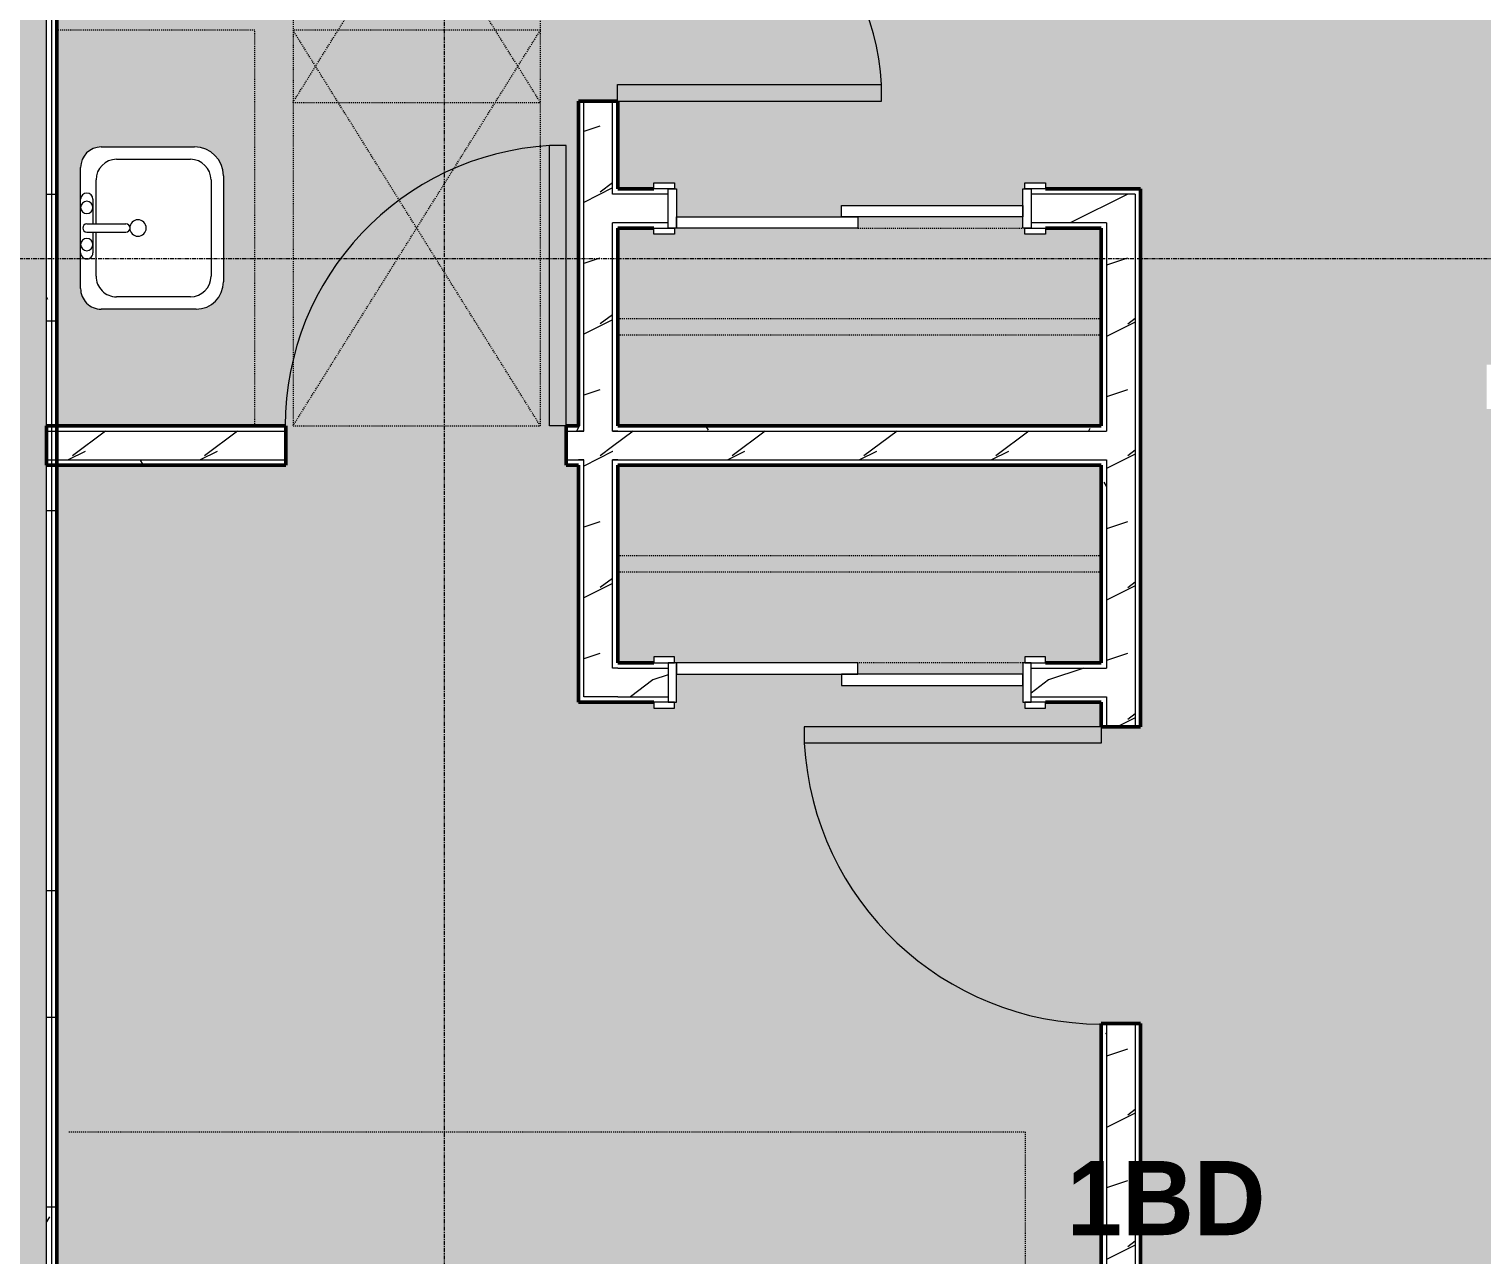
# Model space of a CAD drawing. Header units: inches. Extents: x -4218 to -1814, y 9706 to 12426.
# Drawn here: x -3204.7 to -3028.5, y 11414.4 to 11563.1 of the extents above; entities that cross this region are included whole.
import ezdxf

# ---------------------------------------------------------------- set-up
doc = ezdxf.new("R2010")
doc.units = ezdxf.units.IN
doc.header["$MEASUREMENT"] = 0
doc.linetypes.add('Dash', pattern=[0.25, 0.125, -0.125])
doc.linetypes.add('Grid Line 1_2_', pattern=[0.875, 0.5, -0.125, 0.125, -0.125])
for name, color, linetype, lineweight in [('0-1', 7, 'Continuous', 5), ('0-2', 10, 'Continuous', 13), ('A-AREA-IDEN', 2, 'Continuous', 9), ('A-AREA-PATT-4', 41, 'Continuous', 9), ('A-DOOR-1', 7, 'Continuous', 9), ('A-DOOR-2', 50, 'Continuous', 20), ('A-DOOR-FRAM-1', 50, 'Continuous', 20), ('A-GENM-HDLN-1', 7, 'Dash', 9), ('A-WALL', 113, 'Continuous', 13), ('A-WALL-2', 250, 'Continuous', 50), ('A-WALL-3', 10, 'Continuous', 13), ('A-WALL-PATT-1', 7, 'Continuous', 9), ('A-WALL-PATT-2', 55, 'Continuous', 9), ('A-WALL-PATT-6', 111, 'Continuous', 9), ('I-FURN-1', 7, 'Continuous', 9), ('I-FURN-HDLN-1', 7, 'Dash', 9), ('I-WALL-3', 2, 'Continuous', 50), ('P-SANR-FIXT-2', 7, 'Continuous', 9), ('Q-CASE-HDLN-1', 7, 'Dash', 9), ('S-GRID-1', 1, 'Grid Line 1_2_', 9)]:
    doc.layers.add(name, color=color, linetype=linetype, lineweight=lineweight)
doc.styles.add('Century Gothic_B', font='GOTHICB.TTF', dxfattribs={"height": 9})
pattern_1 = [(0, (0, 0), (30.72, 7.68), [1.267, -21.773, 1.267, -21.773, -122.88]), (0, (0, 0), (30.72, 7.68), [-46.08, 1.267, -44.813, 1.267, -21.773, -53.76]), (0, (0, 0), (30.72, 7.68), [-115.2, 1.267, -14.093, 1.267, -37.133]), (120, (11.52, 3.84), (-22.011075, 22.7643004), [1.267, -21.773, 1.267, -21.773, -122.88]), (120, (11.52, 3.84), (-22.011075, 22.7643004), [-46.08, 1.267, -44.813, 1.267, -21.773, -53.76]), (120, (11.52, 3.84), (-22.011075, 22.7643004), [-115.2, 1.267, -14.093, 1.267, -37.133]), (240, (15.36, 19.2), (-8.708925, -30.4443004), [1.267, -21.773, 1.267, -21.773, -122.88]), (240, (15.36, 19.2), (-8.708925, -30.4443004), [-46.08, 1.267, -44.813, 1.267, -21.773, -53.76]), (240, (15.36, 19.2), (-8.708925, -30.4443004), [-115.2, 1.267, -14.093, 1.267, -37.133])]
pattern_2 = [(216.87, (6.397, 15.994), (47.9809429, 31.9870857), [7.997, -71.971]), (206.565, (15.994, 11.196), (-15.993714, -15.9941327), [17.881, -17.881]), (198.435, (15.994, 3.199), (-31.9867405, -15.9938803), [10.115, -40.461])]

# ---------------------------------------------------------------- blocks, each defined once
blk = doc.blocks.new('Single-Flush - 32_ x 84_-1372862-FLOOR PLAN - 2ND FLOOR')
at = {"layer": 'A-DOOR-1'}
blk.add_arc((16, 2.37), 32.07, 93.5759, 180, dxfattribs=at)
at = {"layer": 'A-DOOR-2'}
for p, q in [((14, 2.37), (14, 34.38)), ((16, 34.38), (14, 34.38)), ((16, 2.37), (16, 34.38)), ((16, 2.37), (14, 2.37))]:
    blk.add_line(p, q, dxfattribs=at)
blk = doc.blocks.new('Single-Flush - 36_ x 84_-1372839-FLOOR PLAN - 2ND FLOOR')
at = {"layer": 'A-DOOR-1'}
blk.add_arc((18, 2.37), 36.07, 93.1789, 180, dxfattribs=at)
at = {"layer": 'A-DOOR-2'}
for p, q in [((16, 2.37), (16, 38.39)), ((18, 38.39), (16, 38.39)), ((18, 2.37), (18, 38.39)), ((18, 2.37), (16, 2.37))]:
    blk.add_line(p, q, dxfattribs=at)
blk = doc.blocks.new('FOLDING_SLIDING CLOSET - 42_ x 80_-1372832-FLOOR PLAN - 2ND FLOOR')
at = {"layer": 'A-DOOR-1'}
for p, q in [((-21.25, 3), (-23.75, 3)), ((-23.75, 3), (-23.75, 2.25)), ((-23.75, 2.25), (-21.25, 2.25)), ((-21.25, 2.25), (-21.25, 3)), ((23.75, 3), (21.25, 3)), ((21.25, 3), (21.25, 2.25)), ((21.25, 2.25), (23.75, 2.25)), ((23.75, 2.25), (23.75, 3)), ((-21.25, -2.5), (-23.75, -2.5)), ((-23.75, -2.5), (-23.75, -3.25)), ((-23.75, -3.25), (-21.25, -3.25)), ((-21.25, -3.25), (-21.25, -2.5)), ((23.75, -2.5), (21.25, -2.5)), ((21.25, -2.5), (21.25, -3.25)), ((21.25, -3.25), (23.75, -3.25)), ((23.75, -3.25), (23.75, -2.5))]:
    blk.add_line(p, q, dxfattribs=at)
at = {"layer": 'A-DOOR-2'}
for p, q in [((1, 2.25), (-21, 2.25)), ((-21, 2.25), (-21, 0.88)), ((1, 0.88), (1, 2.25)), ((-21, 0.88), (1, 0.88)), ((21, 0.88), (-1, 0.88)), ((-1, 0.88), (-1, -0.5)), ((21, -0.5), (21, 0.88)), ((-1, -0.5), (21, -0.5))]:
    blk.add_line(p, q, dxfattribs=at)
at = {"layer": 'A-DOOR-FRAM-1'}
for p, q in [((-21, 2.25), (-22, 2.25)), ((-22, 2.25), (-22, -2.5)), ((-21, -2.5), (-21, 2.25)), ((21, 2.25), (21, -2.5)), ((22, 2.25), (21, 2.25)), ((22, -2.5), (22, 2.25)), ((-22, -2.5), (-21, -2.5)), ((21, -2.5), (22, -2.5))]:
    blk.add_line(p, q, dxfattribs=at)
blk = doc.blocks.new('OD_CW_Closet - OD_CW_Closet-V8-FLOOR PLAN - 2ND FLOOR')
at = {"layer": 'Q-CASE-HDLN-1'}
for p, q in [((0.74, -24), (0.74, 0)), ((0.74, 0), (59.38, 0)), ((59.38, 0), (59.38, -24)), ((0.74, -11), (59.38, -11)), ((0.74, -13), (59.38, -13)), ((7.5, -24), (0.74, -24)), ((30.25, -24), (10.25, -24)), ((59.38, -24), (55, -24))]:
    blk.add_line(p, q, dxfattribs=at)
blk = doc.blocks.new('OD_CW_Closet - OD_CW_Closet-V9-FLOOR PLAN - 2ND FLOOR')
at = {"layer": 'Q-CASE-HDLN-1'}
for p, q in [((0.74, -24), (0.74, 0)), ((0.74, 0), (7.5, 0)), ((10.25, 0), (30.25, 0)), ((55, 0), (59.38, 0)), ((59.38, 0), (59.38, -24)), ((0.74, -11), (59.38, -11)), ((0.74, -13), (59.38, -13)), ((59.38, -24), (0.74, -24))]:
    blk.add_line(p, q, dxfattribs=at)
blk = doc.blocks.new('FOLDING_SLIDING CLOSET - 42_ x 80_-1372841-FLOOR PLAN - 2ND FLOOR')
at = {"layer": 'A-DOOR-1'}
for p, q in [((-23.75, 3.25), (-21.25, 3.25)), ((-23.75, 2.5), (-23.75, 3.25)), ((-21.25, 2.5), (-23.75, 2.5)), ((-21.25, 3.25), (-21.25, 2.5)), ((21.25, 3.25), (23.75, 3.25)), ((21.25, 2.5), (21.25, 3.25)), ((23.75, 2.5), (21.25, 2.5)), ((23.75, 3.25), (23.75, 2.5)), ((-23.75, -2.25), (-21.25, -2.25)), ((-23.75, -3), (-23.75, -2.25)), ((-21.25, -3), (-23.75, -3)), ((-21.25, -2.25), (-21.25, -3)), ((21.25, -2.25), (23.75, -2.25)), ((21.25, -3), (21.25, -2.25)), ((23.75, -3), (21.25, -3)), ((23.75, -2.25), (23.75, -3))]:
    blk.add_line(p, q, dxfattribs=at)
at = {"layer": 'A-DOOR-2'}
for p, q in [((-1, 0.5), (21, 0.5)), ((-1, -0.88), (-1, 0.5)), ((21, 0.5), (21, -0.88)), ((-21, -0.88), (1, -0.88)), ((-21, -2.25), (-21, -0.88)), ((21, -0.88), (-1, -0.88)), ((1, -0.88), (1, -2.25)), ((1, -2.25), (-21, -2.25))]:
    blk.add_line(p, q, dxfattribs=at)
at = {"layer": 'A-DOOR-FRAM-1'}
for p, q in [((-22, 2.5), (-21, 2.5)), ((-22, -2.25), (-22, 2.5)), ((-21, 2.5), (-21, -2.25)), ((21, 2.5), (22, 2.5)), ((21, -2.25), (21, 2.5)), ((22, 2.5), (22, -2.25)), ((-21, -2.25), (-22, -2.25)), ((22, -2.25), (21, -2.25))]:
    blk.add_line(p, q, dxfattribs=at)
blk = doc.blocks.new('Bed-Standard - King 78_ x 80_-V4-FLOOR PLAN - 2ND FLOOR')
at = {"layer": 'I-FURN-1'}
for p, q in [((-28.31, 41.8), (49.69, 41.8)), ((-28.31, -38.2), (-28.31, 41.8)), ((49.69, 41.8), (49.69, -38.2)), ((49.69, -24.2), (-28.31, -17.63)), ((-25.31, -24.2), (46.69, -24.2)), ((-25.31, -36.2), (-25.31, -24.2)), ((46.69, -36.2), (46.69, -24.2)), ((-25.31, -36.2), (46.69, -36.2)), ((49.69, -38.2), (-28.31, -38.2))]:
    blk.add_line(p, q, dxfattribs=at)
at = {"layer": 'I-FURN-HDLN-1'}
for p, q in [((-64.31, 77.8), (73.69, 77.8)), ((-64.31, -38.2), (-64.31, 77.8)), ((73.69, 77.8), (73.69, -38.2))]:
    blk.add_line(p, q, dxfattribs=at)
blk = doc.blocks.new('M_Sink Vanity-Square - 500 x 440mm-1372835-FLOOR PLAN - 2ND FLOOR')
at = {"layer": 'P-SANR-FIXT-2'}
for p, q in [((-5.72, 10.23), (7.14, 10.23)), ((-5.72, 10.23), (7.14, 10.23)), ((-5.22, 8.73), (6.46, 8.73)), ((-9.22, -4.59), (-9.22, 6.73)), ((-9.22, -4.59), (-9.22, 6.73)), ((-7.72, -2.72), (-7.72, 6.23)), ((8.96, 6.23), (8.96, -2.72)), ((10.46, 6.91), (10.46, -4.59)), ((10.46, 6.91), (10.46, -4.59)), ((0.12, -6.33), (0.12, -1.59)), ((1.12, -6.33), (1.12, -1.59)), ((0.12, -5.22), (-5.22, -5.22)), ((6.46, -5.22), (1.12, -5.22)), ((-2.88, -5.59), (0.12, -5.59)), ((1.12, -5.59), (3.62, -5.59)), ((7.96, -7.09), (-6.72, -7.09)), ((7.96, -7.09), (-6.72, -7.09)), ((3.62, -7.09), (-2.88, -7.09))]:
    blk.add_line(p, q, dxfattribs=at)
for centre, radius, start, end in [((-5.72, 6.73), 3.5, 90, 180), ((-5.72, 6.73), 3.5, 90, 180), ((7.14, 6.91), 3.32, 0, 90), ((7.14, 6.91), 3.32, 360, 90), ((-5.22, 6.23), 2.5, 90, 180), ((6.46, 6.23), 2.5, 360, 90), ((0.62, -0.13), 1, 360, 180), ((0.62, -0.13), 1, 180, 0), ((0.62, -1.59), 0.5, 360, 180), ((-5.22, -2.72), 2.5, 180, 270), ((6.46, -2.72), 2.5, 270, 360), ((-6.72, -4.59), 2.5, 180, 270), ((-6.72, -4.59), 2.5, 180, 270), ((7.96, -4.59), 2.5, 270, 0), ((7.96, -4.59), 2.5, 270, 0), ((-2.88, -6.34), 0.75, 90, 270), ((-1.88, -6.34), 0.75, 360, 180), ((-1.88, -6.34), 0.75, 180, 0), ((0.62, -6.33), 0.5, 180, 0), ((2.62, -6.34), 0.75, 0, 180), ((2.62, -6.34), 0.75, 180, 0), ((3.62, -6.34), 0.75, 270, 90)]:
    blk.add_arc(centre, radius, start, end, dxfattribs=at)
blk = doc.blocks.new('OD_CW_Countertop - OD_CW_Countertop-2471874-FLOOR PLAN - 2ND FLOOR')
at = {"layer": 'Q-CASE-HDLN-1'}
for p, q in [((48.74, 0), (48.74, 24)), ((0.74, 0), (48.74, 0))]:
    blk.add_line(p, q, dxfattribs=at)
blk = doc.blocks.new('ADA Clearances - 30_x48_-V13-FLOOR PLAN - 2ND FLOOR')
at = {"layer": 'A-GENM-HDLN-1'}
for p, q in [((-15, -24), (15, 24)), ((15, 24), (-0.12, 24)), ((15, -24), (15, 24)), ((-15, 22.35), (-15, 8.65)), ((15, -24), (-13.97, 22.35)), ((-15, 0.01), (-15, -24)), ((-15, -24), (15, -24))]:
    blk.add_line(p, q, dxfattribs=at)
blk = doc.blocks.new('ADA Clearances - 30_x48_-2253128-FLOOR PLAN - 2ND FLOOR')
at = {"layer": 'A-GENM-HDLN-1'}
for p, q in [((15, -24), (-15, 24)), ((-15, -24), (15, 24)), ((15, 24), (-15, 24)), ((-15, 24), (-15, -24)), ((15, -24), (15, 24)), ((-15, -24), (15, -24))]:
    blk.add_line(p, q, dxfattribs=at)
blk = doc.blocks.new('Single-Flush - 34_ x 84_-1372840-FLOOR PLAN - 2ND FLOOR')
at = {"layer": 'A-DOOR-1'}
blk.add_arc((17, 2.37), 34.07, 93.3657, 180, dxfattribs=at)
at = {"layer": 'A-DOOR-2'}
for p, q in [((15, 2.37), (15, 36.38)), ((17, 36.38), (15, 36.38)), ((17, 2.37), (17, 36.38)), ((17, 2.37), (15, 2.37))]:
    blk.add_line(p, q, dxfattribs=at)
blk = doc.blocks.new('CTR - 1st Phase - Unit Layouts_rvt-1-FLOOR PLAN - 2ND FLOOR')
at = {"layer": 'A-WALL-PATT-1'}
h = blk.add_hatch(dxfattribs=at)
h.set_pattern_fill('FP_1', color=256, style=0, pattern_type=2)
h.set_pattern_definition(pattern_1)
h.paths.add_polyline_path([(-3138.06, 11481.44), (-3137.44, 11481.44), (-3137.44, 11510.81), (-3138.06, 11510.81), (-3138.06, 11482.06)], flags=0)
h.paths.add_polyline_path([(-3137.44, 11514.31), (-3137.44, 11554.34), (-3138.06, 11554.34), (-3138.06, 11514.31)], flags=0)
h.paths.add_polyline_path([(-3137.44, 11586.34), (-3137.45, 11639.99), (-3138.06, 11639.99), (-3138.06, 11586.34)], flags=0)
h = blk.add_hatch(dxfattribs=at)
h.set_pattern_fill('FP_1', color=256, style=0, pattern_type=2)
h.set_pattern_definition(pattern_1)
h.paths.add_polyline_path([(-3133.94, 11485.56), (-3133.31, 11485.56), (-3133.31, 11510.81), (-3133.94, 11510.81), (-3133.94, 11495.83)], flags=0)
h.paths.add_polyline_path([(-3133.94, 11514.31), (-3133.31, 11514.31), (-3133.31, 11539.56), (-3133.94, 11539.56), (-3133.94, 11514.94)], flags=0)
h.paths.add_polyline_path([(-3133.31, 11543.06), (-3133.31, 11554.34), (-3133.94, 11554.34), (-3133.94, 11543.06)], flags=0)
h.paths.add_polyline_path([(-3133.94, 11586.34), (-3133.31, 11586.34), (-3133.31, 11599.86), (-3133.94, 11599.86), (-3133.94, 11596.37)], flags=0)
h.paths.add_polyline_path([(-3133.94, 11603.36), (-3133.31, 11603.36), (-3133.31, 11639.99), (-3133.94, 11639.99), (-3133.94, 11616.48)], flags=0)
h = blk.add_hatch(dxfattribs=at)
h.set_pattern_fill('FP_1', color=256, style=0, pattern_type=2)
h.set_pattern_definition(pattern_1)
h.paths.add_polyline_path([(-3070.55, 11255.64), (-3069.92, 11255.64), (-3069.92, 11442.44), (-3070.55, 11442.44), (-3070.55, 11274.64)], flags=0)
h.paths.add_polyline_path([(-3070.55, 11478.44), (-3069.92, 11478.44), (-3069.92, 11543.06), (-3070.55, 11543.06), (-3070.55, 11510.81)], flags=0)
h = blk.add_hatch(dxfattribs=at)
h.set_pattern_fill('FP_1', color=256, style=0, pattern_type=2)
h.set_pattern_definition(pattern_1)
h.paths.add_polyline_path([(-3074.05, 11255.64), (-3074.05, 11442.44), (-3074.67, 11442.44), (-3074.67, 11255.64)], flags=0)
h.paths.add_polyline_path([(-3074.05, 11478.44), (-3074.05, 11482.06), (-3074.67, 11482.06), (-3074.67, 11478.44)], flags=0)
h.paths.add_polyline_path([(-3074.05, 11485.56), (-3074.05, 11510.81), (-3074.67, 11510.81), (-3074.67, 11485.56)], flags=0)
h.paths.add_polyline_path([(-3074.05, 11514.31), (-3074.05, 11538.94), (-3074.67, 11538.94), (-3074.67, 11514.31)], flags=0)
h = blk.add_hatch(dxfattribs=at)
h.set_pattern_fill('FP_1', color=256, style=0, pattern_type=2)
h.set_pattern_definition(pattern_1)
h.paths.add_polyline_path([(-3139.57, 11514.31), (-3138.06, 11514.31), (-3138.06, 11514.94), (-3139.57, 11514.94)], flags=0)
h.paths.add_polyline_path([(-3074.67, 11514.31), (-3074.67, 11514.94), (-3133.31, 11514.94), (-3133.31, 11514.31), (-3092.72, 11514.31)], flags=0)
h.paths.add_polyline_path([(-3201.32, 11514.31), (-3173.57, 11514.31), (-3173.57, 11514.94), (-3201.32, 11514.94), (-3201.32, 11514.34)], flags=0)
h = blk.add_hatch(dxfattribs=at)
h.set_pattern_fill('FP_1', color=256, style=0, pattern_type=2)
h.set_pattern_definition(pattern_1)
h.paths.add_polyline_path([(-3074.67, 11510.19), (-3074.67, 11510.81), (-3133.31, 11510.81), (-3133.31, 11510.19), (-3092.72, 11510.19)], flags=0)
h.paths.add_polyline_path([(-3138.17, 11510.19), (-3138.06, 11510.19), (-3138.06, 11510.81), (-3139.57, 11510.81), (-3139.57, 11510.19)], flags=0)
h.paths.add_polyline_path([(-3194.02, 11510.19), (-3173.57, 11510.19), (-3173.57, 11510.81), (-3201.32, 11510.79), (-3201.32, 11510.19)], flags=0)
h = blk.add_hatch(dxfattribs=at)
h.set_pattern_fill('FP_1', color=256, style=0, pattern_type=2)
h.set_pattern_definition(pattern_1)
h.paths.add_polyline_path([(-3074.67, 11485.56), (-3074.67, 11486.19), (-3083.19, 11486.19), (-3083.19, 11485.56), (-3074.69, 11485.56)], flags=0)
h.paths.add_polyline_path([(-3127.19, 11485.56), (-3127.19, 11486.19), (-3133.31, 11486.19), (-3133.31, 11485.56), (-3128.94, 11485.56)], flags=0)
at = {"layer": 'A-WALL-PATT-2'}
h = blk.add_hatch(dxfattribs=at)
h.set_pattern_fill('FP_2', color=256, style=0, pattern_type=2)
h.set_pattern_definition(pattern_2)
h.paths.add_polyline_path([(-3137.44, 11482.06), (-3133.94, 11482.06), (-3133.94, 11554.34), (-3137.44, 11554.34), (-3137.44, 11495.83)], flags=0)
h.paths.add_polyline_path([(-3137.44, 11586.34), (-3133.94, 11586.34), (-3133.94, 11641.24), (-3137.44, 11641.24), (-3137.44, 11596.37)], flags=0)
h = blk.add_hatch(dxfattribs=at)
h.set_pattern_fill('FP_2', color=256, style=0, pattern_type=2)
h.set_pattern_definition(pattern_2)
h.paths.add_polyline_path([(-3070.55, 11539.56), (-3070.55, 11543.06), (-3083.19, 11543.06), (-3083.19, 11539.56), (-3074.05, 11539.56)], flags=0)
h.paths.add_polyline_path([(-3133.94, 11539.56), (-3127.19, 11539.56), (-3127.19, 11543.06), (-3133.94, 11543.06), (-3133.94, 11543)], flags=0)
h = blk.add_hatch(dxfattribs=at)
h.set_pattern_fill('FP_2', color=256, style=0, pattern_type=2)
h.set_pattern_definition(pattern_2)
h.paths.add_polyline_path([(-3074.05, 11255.64), (-3070.55, 11255.64), (-3070.55, 11442.44), (-3074.05, 11442.44), (-3074.05, 11274.64)], flags=0)
h.paths.add_polyline_path([(-3074.05, 11478.44), (-3070.55, 11478.44), (-3070.55, 11539.56), (-3074.05, 11539.56), (-3074.05, 11482.06)], flags=0)
h = blk.add_hatch(dxfattribs=at)
h.set_pattern_fill('FP_2', color=256, style=0, pattern_type=2)
h.set_pattern_definition(pattern_2)
h.paths.add_polyline_path([(-3138.08, 11510.81), (-3137.44, 11510.81), (-3137.44, 11514.31), (-3139.57, 11514.31), (-3139.57, 11510.81)], flags=0)
h.paths.add_polyline_path([(-3133.31, 11510.81), (-3074.05, 11510.81), (-3074.05, 11514.31), (-3133.94, 11514.31), (-3133.94, 11510.81)], flags=0)
h.paths.add_polyline_path([(-3194.02, 11510.81), (-3173.57, 11510.81), (-3173.57, 11514.31), (-3201.32, 11514.31), (-3201.32, 11510.81)], flags=0)
h = blk.add_hatch(dxfattribs=at)
h.set_pattern_fill('FP_2', color=256, style=0, pattern_type=2)
h.set_pattern_definition(pattern_2)
h.paths.add_polyline_path([(-3074.67, 11482.06), (-3074.05, 11482.06), (-3074.05, 11485.56), (-3083.19, 11485.56), (-3083.19, 11482.06)], flags=0)
h.paths.add_polyline_path([(-3133.94, 11482.06), (-3127.19, 11482.06), (-3127.19, 11485.56), (-3133.94, 11485.56), (-3133.94, 11485.5)], flags=0)
at = {"layer": 'A-WALL-2'}
for p, q in [((-3138.06, 11554.34), (-3138.06, 11514.94)), ((-3133.31, 11554.34), (-3138.06, 11554.34)), ((-3133.31, 11543.69), (-3133.31, 11554.34)), ((-3128.94, 11543.69), (-3133.31, 11543.69)), ((-3069.92, 11543.69), (-3081.44, 11543.69)), ((-3069.92, 11543.06), (-3069.92, 11543.69)), ((-3069.92, 11538.94), (-3069.92, 11543.06)), ((-3133.31, 11538.94), (-3128.94, 11538.94)), ((-3133.31, 11514.94), (-3133.31, 11538.94)), ((-3081.44, 11538.94), (-3074.67, 11538.94)), ((-3074.67, 11538.94), (-3074.67, 11514.94)), ((-3069.92, 11478.44), (-3069.92, 11538.94)), ((-3173.57, 11514.94), (-3202.57, 11514.94)), ((-3202.57, 11514.94), (-3202.57, 11510.19)), ((-3173.57, 11510.19), (-3173.57, 11514.94)), ((-3138.06, 11514.94), (-3139.57, 11514.94)), ((-3139.57, 11514.94), (-3139.57, 11510.19)), ((-3074.67, 11514.94), (-3133.31, 11514.94)), ((-3202.57, 11510.19), (-3173.57, 11510.19)), ((-3139.57, 11510.19), (-3138.06, 11510.19)), ((-3138.06, 11510.19), (-3138.06, 11481.44)), ((-3133.31, 11486.19), (-3133.31, 11510.19)), ((-3133.31, 11510.19), (-3074.67, 11510.19)), ((-3074.67, 11510.19), (-3074.67, 11486.19)), ((-3128.94, 11486.19), (-3133.31, 11486.19)), ((-3074.67, 11486.19), (-3081.44, 11486.19)), ((-3138.06, 11481.44), (-3137.44, 11481.44)), ((-3137.44, 11481.44), (-3133.31, 11481.44)), ((-3133.31, 11481.44), (-3128.94, 11481.44)), ((-3081.44, 11481.44), (-3074.67, 11481.44)), ((-3074.67, 11481.44), (-3074.67, 11478.44)), ((-3074.67, 11478.44), (-3069.92, 11478.44)), ((-3069.92, 11442.44), (-3074.67, 11442.44)), ((-3074.67, 11442.44), (-3074.67, 11255.64)), ((-3069.92, 11255.64), (-3069.92, 11442.44))]:
    blk.add_line(p, q, dxfattribs=at)
at = {"layer": 'A-WALL-3'}
for p, q in [((-3137.44, 11514.31), (-3137.44, 11554.34)), ((-3133.94, 11543.06), (-3133.94, 11554.34)), ((-3133.31, 11543.06), (-3133.94, 11543.06)), ((-3127.19, 11543.06), (-3133.31, 11543.06)), ((-3070.55, 11543.06), (-3083.19, 11543.06)), ((-3070.55, 11543.06), (-3070.55, 11539.56)), ((-3133.31, 11539.56), (-3133.94, 11539.56)), ((-3133.94, 11514.31), (-3133.94, 11539.56)), ((-3127.19, 11539.56), (-3133.31, 11539.56)), ((-3074.05, 11539.56), (-3083.19, 11539.56)), ((-3074.05, 11539.56), (-3074.05, 11538.94)), ((-3074.05, 11538.94), (-3074.05, 11514.31)), ((-3070.55, 11539.56), (-3070.55, 11538.94)), ((-3070.55, 11538.94), (-3070.55, 11478.44)), ((-3202.57, 11514.31), (-3173.57, 11514.31)), ((-3139.57, 11514.31), (-3138.06, 11514.31)), ((-3138.06, 11514.31), (-3137.44, 11514.31)), ((-3137.44, 11514.31), (-3138.06, 11514.31)), ((-3133.94, 11514.31), (-3133.31, 11514.31)), ((-3133.31, 11514.31), (-3133.94, 11514.31)), ((-3133.31, 11514.31), (-3074.67, 11514.31)), ((-3074.67, 11514.31), (-3074.05, 11514.31)), ((-3202.57, 11510.81), (-3173.57, 11510.81)), ((-3139.57, 11510.81), (-3138.06, 11510.81)), ((-3137.44, 11510.81), (-3138.06, 11510.81)), ((-3138.06, 11510.81), (-3137.44, 11510.81)), ((-3137.44, 11482.06), (-3137.44, 11510.81)), ((-3133.31, 11510.81), (-3133.94, 11510.81)), ((-3133.94, 11485.56), (-3133.94, 11510.81)), ((-3133.94, 11510.81), (-3133.31, 11510.81)), ((-3133.31, 11510.81), (-3074.67, 11510.81)), ((-3074.67, 11510.81), (-3074.05, 11510.81)), ((-3074.05, 11510.81), (-3074.05, 11485.56)), ((-3133.31, 11485.56), (-3133.94, 11485.56)), ((-3133.31, 11485.56), (-3127.19, 11485.56)), ((-3083.19, 11485.56), (-3074.67, 11485.56)), ((-3074.67, 11485.56), (-3074.05, 11485.56)), ((-3133.94, 11482.06), (-3137.44, 11482.06)), ((-3133.31, 11482.06), (-3133.94, 11482.06)), ((-3133.31, 11482.06), (-3127.19, 11482.06)), ((-3083.19, 11482.06), (-3074.67, 11482.06)), ((-3074.67, 11482.06), (-3074.05, 11482.06)), ((-3074.05, 11482.06), (-3074.05, 11478.44)), ((-3074.05, 11442.44), (-3074.05, 11255.64)), ((-3070.55, 11442.44), (-3070.55, 11255.64))]:
    blk.add_line(p, q, dxfattribs=at)
at = {"layer": '0-2'}
for name, p in [('ADA Clearances - 30_x48_-V13-FLOOR PLAN - 2ND FLOOR', (-3157.69, 11578.19)), ('ADA Clearances - 30_x48_-2253128-FLOOR PLAN - 2ND FLOOR', (-3157.69, 11538.94)), ('Single-Flush - 34_ x 84_-1372840-FLOOR PLAN - 2ND FLOOR', (-3156.57, 11512.56)), ('FOLDING_SLIDING CLOSET - 42_ x 80_-1372841-FLOOR PLAN - 2ND FLOOR', (-3105.19, 11541.19)), ('FOLDING_SLIDING CLOSET - 42_ x 80_-1372832-FLOOR PLAN - 2ND FLOOR', (-3105.19, 11483.94))]:
    blk.add_blockref(name, p, dxfattribs=at)
for name, p, rotation in [('Single-Flush - 32_ x 84_-1372862-FLOOR PLAN - 2ND FLOOR', (-3135.69, 11570.34), 269.9999999999873), ('OD_CW_Countertop - OD_CW_Countertop-2471874-FLOOR PLAN - 2ND FLOOR', (-3177.32, 11514.2), 90.00000000003352), ('M_Sink Vanity-Square - 500 x 440mm-1372835-FLOOR PLAN - 2ND FLOOR', (-3191.36, 11539.56), 270.0000000000251), ('OD_CW_Closet - OD_CW_Closet-V8-FLOOR PLAN - 2ND FLOOR', (-3073.94, 11514.94), 180), ('OD_CW_Closet - OD_CW_Closet-V9-FLOOR PLAN - 2ND FLOOR', (-3073.94, 11486.19), 180), ('Single-Flush - 36_ x 84_-1372839-FLOOR PLAN - 2ND FLOOR', (-3072.3, 11460.44), 89.99999999998292), ('Bed-Standard - King 78_ x 80_-V4-FLOOR PLAN - 2ND FLOOR', (-3161.68, 11365), 270.0000000000267)]:
    blk.add_blockref(name, p, dxfattribs=dict(at, rotation=rotation))
blk = doc.blocks.new('CTR - 1st Phase - Shell_rvt-1-FLOOR PLAN - 2ND FLOOR')
at = {"layer": 'S-GRID-1'}
for p, q in [((-3154.32, 9836.18), (-3154.32, 12376.79)), ((-1814.21, 11535.19), (-4168.71, 11535.19))]:
    blk.add_line(p, q, dxfattribs=at)

msp = doc.modelspace()

# ---------------------------------------------------------------- hatches: boundary and pattern name
at = {"layer": 'A-AREA-PATT-4'}
h = msp.add_hatch(color=256, dxfattribs=at)
h.paths.add_polyline_path([(-3168.69934, 11256.2644), (-3137.12374, 11256.2644), (-3137.12374, 11288.5394), (-3130.36124, 11288.5394), (-3130.36124, 11283.7894), (-3132.37374, 11283.7894), (-3132.37374, 11256.2644), (-3131.86124, 11256.2644), (-3131.86124, 11278.5769), (-3103.98624, 11278.5769), (-3103.98624, 11256.2644), (-3098.97754, 11256.2644), (-3098.97754, 11283.7894), (-3100.36124, 11283.7894), (-3100.36124, 11288.5394), (-3092.92374, 11288.5394), (-3092.92374, 11283.7894), (-3094.22754, 11283.7894), (-3094.22754, 11256.2644), (-3074.67374, 11256.2644), (-3074.67374, 11442.4394), (-3069.92374, 11442.4394), (-3069.92374, 11256.2644), (-2919.32374, 11256.2644), (-2919.32374, 11328.2761), (-2935.44874, 11328.2761), (-2935.44874, 11346.2761), (-2931.44874, 11346.2761), (-2931.44874, 11382.2761), (-2935.44874, 11382.2761), (-2935.44874, 11400.2761), (-2919.32374, 11400.2761), (-2919.32374, 11512.7394), (-2931.57374, 11512.7394), (-2931.57374, 11516.9894), (-3027.92374, 11516.9894), (-3027.92374, 11522.3644), (-3015.69874, 11522.3644), (-3015.69874, 11549.04255), (-3015.50189, 11549.2394), (-3014.60579, 11549.2394), (-3014.60579, 11549.4894), (-3010.87469, 11549.4894), (-3010.84116, 11549.7394), (-3008.90619, 11549.7394), (-3008.90619, 11549.4894), (-2999.5487, 11549.4894), (-2999.5487, 11549.7394), (-2998.95815, 11549.7394), (-2998.95815, 11549.4894), (-2998.3676, 11549.4894), (-2998.3676, 11549.7394), (-2997.77705, 11549.7394), (-2997.77705, 11549.4894), (-2997.1865, 11549.4894), (-2997.1865, 11549.7394), (-2996.59595, 11549.7394), (-2996.59595, 11549.4894), (-2996.00539, 11549.4894), (-2996.00539, 11549.7394), (-2995.41484, 11549.7394), (-2995.41484, 11549.4894), (-2992.79167, 11549.4894), (-2992.77059, 11549.2394), (-2991.84234, 11549.21734), (-2991.75639, 11549.18174), (-2991.69874, 11549.04255), (-2991.69874, 11522.3644), (-2989.82374, 11522.3644), (-2989.82374, 11546.3644), (-2989.07374, 11546.3644), (-2989.07374, 11546.8644), (-2975.19874, 11546.8644), (-2975.19874, 11547.3644), (-2974.69874, 11547.3644), (-2974.69874, 11546.8644), (-2973.69874, 11546.8644), (-2973.69874, 11546.3644), (-2972.94874, 11546.3644), (-2972.94874, 11546.8644), (-2971.94874, 11546.8644), (-2971.94874, 11547.3644), (-2971.44874, 11547.3644), (-2971.44874, 11546.8644), (-2957.57374, 11546.8644), (-2957.57374, 11546.3644), (-2956.82374, 11546.3644), (-2956.82374, 11522.3644), (-2931.57374, 11522.3644), (-2931.57374, 11523.2394), (-2919.32374, 11523.2394), (-2919.32374, 11524.7394), (-2931.57374, 11524.7394), (-2931.57374, 11535.2394), (-2919.32374, 11535.2394), (-2919.32374, 11536.7394), (-2931.57374, 11536.7394), (-2931.57374, 11548.4894), (-2943.32374, 11548.4894), (-2943.34747, 11547.8644), (-2943.86681, 11547.8644), (-2943.91606, 11548.08078), (-2943.98911, 11548.24662), (-2944.02672, 11548.52891), (-2944.07374, 11548.6144), (-2944.07374, 11556.61866), (-2944.82374, 11556.65101), (-2944.82374, 11556.6769), (-2945.0889, 11556.72423), (-2945.16213, 11556.9894), (-2945.19874, 11556.9894), (-2945.16213, 11560.4894), (-2945.13624, 11560.4894), (-2945.07374, 11560.75727), (-2944.82374, 11560.82778), (-2944.82374, 11560.86014), (-2944.07374, 11560.86014), (-2944.07374, 11568.7394), (-2943.9999, 11568.91867), (-2943.96243, 11569.19443), (-2943.87928, 11569.37844), (-2943.86681, 11569.4894), (-2943.32374, 11569.4894), (-2943.32374, 11568.9894), (-2931.57374, 11568.9894), (-2931.57374, 11571.2394), (-2919.32374, 11571.2394), (-2919.32374, 11571.9894), (-2943.69874, 11571.9894), (-2943.69874, 11601.9894), (-2919.69874, 11601.9894), (-2919.69874, 11601.87129), (-2919.32374, 11601.87129), (-2919.32374, 11602.7394), (-2931.57374, 11602.7394), (-2931.57374, 11613.2394), (-2919.32374, 11613.2394), (-2919.32374, 11614.7394), (-2931.57374, 11614.7394), (-2931.57374, 11625.2394), (-2919.32374, 11625.2394), (-2919.32374, 11639.9894), (-2934.07374, 11639.9894), (-2934.07374, 11627.7394), (-2947.57374, 11627.7394), (-2947.57374, 11639.9894), (-2949.57374, 11639.9894), (-2949.57374, 11627.7394), (-2963.07374, 11627.7394), (-2963.07374, 11639.9894), (-3018.14874, 11639.9894), (-3018.14874, 11621.9894), (-3029.42374, 11621.9894), (-3029.42374, 11623.9269), (-3030.04874, 11623.9269), (-3030.04874, 11625.9894), (-3064.79874, 11625.9894), (-3064.79874, 11623.9269), (-3065.42374, 11623.9269), (-3065.42374, 11621.9894), (-3077.77374, 11621.9894), (-3077.77374, 11599.2394), (-3087.54329, 11599.2394), (-3087.54329, 11603.9894), (-3082.52374, 11603.9894), (-3082.52374, 11621.9894), (-3092.12374, 11621.9894), (-3092.12374, 11639.9894), (-3133.31285, 11639.9894), (-3133.31285, 11603.9894), (-3123.54329, 11603.9894), (-3123.54329, 11599.2394), (-3133.31285, 11599.2394), (-3133.31285, 11586.3394), (-3138.06285, 11586.3394), (-3138.06285, 11639.9894), (-3174.06285, 11639.9894), (-3174.06285, 11603.9894), (-3178.81285, 11603.9894), (-3178.81285, 11639.9894), (-3201.32374, 11639.9894), (-3201.32374, 11592.49453), (-3193.59752, 11592.49453), (-3192.6331, 11592.36756), (-3191.7344, 11591.99531), (-3190.96268, 11591.40314), (-3190.37051, 11590.63141), (-3189.99826, 11589.73272), (-3189.87129, 11588.692), (-3189.87129, 11587.37997), (-3186.84752, 11587.72768), (-3185.84752, 11588.91944), (-3184.84752, 11589.4862), (-3183.84752, 11589.75415), (-3182.84371, 11589.93115), (-3181.84752, 11590.0183), (-3179.85513, 11589.84399), (-3177.84752, 11589.30606), (-3175.84752, 11588.57811), (-3173.84752, 11587.6455), (-3171.84752, 11586.25807), (-3170.84752, 11585.25807), (-3170.34752, 11584.39204), (-3169.84752, 11583.0183), (-3169.84752, 11582.0183), (-3170.34752, 11580.64457), (-3170.84752, 11579.77854), (-3171.84752, 11578.77854), (-3174.02376, 11577.30892), (-3175.84752, 11576.45849), (-3177.84752, 11575.73055), (-3179.85513, 11575.19262), (-3181.84752, 11575.0183), (-3183.33799, 11575.19262), (-3183.84752, 11575.28246), (-3184.84752, 11575.55041), (-3185.84752, 11576.11717), (-3186.84752, 11577.30892), (-3189.87129, 11577.65664), (-3189.87129, 11576.2683), (-3189.99826, 11575.30389), (-3190.37051, 11574.40519), (-3190.96268, 11573.63347), (-3191.7344, 11573.0413), (-3192.6331, 11572.66905), (-3193.59752, 11572.54208), (-3201.32374, 11572.54208), (-3201.32374, 11514.9394), (-3173.57374, 11514.9394), (-3173.57374, 11510.1894), (-3201.32374, 11510.1894), (-3201.32374, 11256.2644), (-3172.92025, 11256.2644)], flags=0)
h.paths.add_polyline_path([(-2979.99974, 11280.78637), (-2980.39874, 11280.78637), (-2980.39874, 11315.78637), (-2974.39874, 11315.78637), (-2974.39874, 11316.78637), (-2938.39874, 11316.78637), (-2938.39874, 11315.78637), (-2932.39874, 11315.78637), (-2932.39874, 11280.78637)], flags=0)
h.paths.add_polyline_path([(-3194.02478, 11293.3144), (-3199.38624, 11293.3144), (-3199.38624, 11311.3144), (-3181.38624, 11311.3144), (-3181.38624, 11293.3144)], flags=0)
h.paths.add_polyline_path([(-3199.88624, 11315.3144), (-3199.88624, 11393.3144), (-3119.88624, 11393.3144), (-3119.88624, 11315.3144), (-3194.02478, 11315.3144)], flags=0)
h.paths.add_polyline_path([(-2984.72374, 11325.78637), (-3019.72374, 11325.78637), (-3019.72374, 11409.78637), (-2984.72374, 11409.78637), (-2984.72374, 11403.78637), (-2983.72374, 11403.78637), (-2983.72374, 11331.78637), (-2984.72374, 11331.78637)], flags=0)
h.paths.add_polyline_path([(-3199.38624, 11395.24623), (-3199.38624, 11413.24623), (-3181.38624, 11413.24623), (-3181.38624, 11395.24623), (-3194.02478, 11395.24623)], flags=0)
h.paths.add_polyline_path([(-2974.39874, 11418.78637), (-2974.39874, 11419.78637), (-2980.39874, 11419.78637), (-2980.39874, 11454.78637), (-2932.39874, 11454.78637), (-2932.39874, 11419.78637), (-2938.39874, 11419.78637), (-2938.39874, 11418.78637), (-2963.54516, 11418.78637)], flags=0)
h.paths.add_polyline_path([(-3069.92374, 11478.4394), (-3074.67374, 11478.4394), (-3074.67374, 11481.4394), (-3081.43624, 11481.4394), (-3081.43624, 11480.6894), (-3083.93624, 11480.6894), (-3083.93624, 11481.4394), (-3084.18624, 11481.4394), (-3084.18624, 11483.4394), (-3106.18624, 11483.4394), (-3106.18624, 11484.8144), (-3126.18624, 11484.8144), (-3126.18624, 11481.4394), (-3126.43624, 11481.4394), (-3126.43624, 11480.6894), (-3128.93624, 11480.6894), (-3128.93624, 11481.4394), (-3138.06285, 11481.4394), (-3138.06285, 11510.1894), (-3139.57374, 11510.1894), (-3139.57374, 11514.9394), (-3138.06285, 11514.9394), (-3138.06285, 11554.3394), (-3133.31285, 11554.3394), (-3133.31285, 11543.6894), (-3128.93624, 11543.6894), (-3128.93624, 11544.4394), (-3126.43624, 11544.4394), (-3126.43624, 11543.6894), (-3126.18624, 11543.6894), (-3126.18624, 11540.3144), (-3106.18624, 11540.3144), (-3106.18624, 11541.6894), (-3084.18624, 11541.6894), (-3084.18624, 11543.6894), (-3083.93624, 11543.6894), (-3083.93624, 11544.4394), (-3081.43624, 11544.4394), (-3081.43624, 11543.6894), (-3069.92374, 11543.6894), (-3069.92374, 11510.8144)], flags=0)
h.paths.add_polyline_path([(-3088.12374, 11484.8144), (-3084.18624, 11484.8144), (-3084.18624, 11486.1894), (-3083.93624, 11486.1894), (-3083.93624, 11486.9394), (-3081.43624, 11486.9394), (-3081.43624, 11486.1894), (-3074.67374, 11486.1894), (-3074.67374, 11510.1894), (-3133.31285, 11510.1894), (-3133.31285, 11486.1894), (-3128.93624, 11486.1894), (-3128.93624, 11486.9394), (-3126.43624, 11486.9394), (-3126.43624, 11486.1894), (-3104.18624, 11486.1894), (-3104.18624, 11484.8144), (-3092.72303, 11484.8144)], flags=0)
h.paths.add_polyline_path([(-2960.63256, 11495.39991), (-2961.13256, 11495.39991), (-2961.13256, 11516.53282), (-2960.13256, 11516.53282), (-2960.13256, 11515.53533), (-2945.63256, 11515.53533), (-2945.63256, 11516.53282), (-2944.63256, 11516.53282), (-2944.63256, 11495.39991), (-2960.13256, 11495.39991)], flags=0)
h.paths.add_polyline_path([(-2985.2139, 11495.39991), (-2991.25387, 11495.39991), (-2991.25387, 11516.53282), (-2990.25387, 11516.53282), (-2990.25387, 11515.53533), (-2975.75387, 11515.53533), (-2975.75387, 11516.53282), (-2974.75387, 11516.53282), (-2974.75387, 11495.39991), (-2975.75387, 11495.39991)], flags=0)
h.paths.add_polyline_path([(-3007.43797, 11495.39991), (-3020.37519, 11495.39991), (-3020.37519, 11516.53282), (-3019.37519, 11516.53282), (-3019.37519, 11515.53533), (-3004.87519, 11515.53533), (-3004.87519, 11516.53282), (-3003.87519, 11516.53282), (-3003.87519, 11495.39991), (-3004.87519, 11495.39991)], flags=0)
h.paths.add_polyline_path([(-3092.72303, 11514.9394), (-3074.67374, 11514.9394), (-3074.67374, 11538.9394), (-3081.43624, 11538.9394), (-3081.43624, 11538.1894), (-3083.93624, 11538.1894), (-3083.93624, 11538.9394), (-3084.18624, 11538.9394), (-3084.18624, 11540.3144), (-3104.18624, 11540.3144), (-3104.18624, 11538.9394), (-3126.43624, 11538.9394), (-3126.43624, 11538.1894), (-3128.93624, 11538.1894), (-3128.93624, 11538.9394), (-3133.31285, 11538.9394), (-3133.31285, 11514.9394), (-3096.86067, 11514.9394)], flags=0)
h.paths.add_polyline_path([(-2933.82299, 11525.9894), (-2933.82299, 11526.47784), (-2932.32374, 11526.47784), (-2932.32374, 11525.9894), (-2933.32419, 11525.9894)], flags=0)
h.paths.add_polyline_path([(-3195.94874, 11529.09688), (-3196.59578, 11529.18206), (-3197.19874, 11529.43181), (-3197.7165, 11529.82911), (-3198.1138, 11530.34688), (-3198.36355, 11530.94983), (-3198.44874, 11531.59688), (-3198.44874, 11546.28192), (-3198.36355, 11546.92896), (-3198.1138, 11547.53192), (-3197.7165, 11548.04968), (-3197.19874, 11548.44698), (-3196.59578, 11548.69673), (-3195.94874, 11548.78192), (-3184.6259, 11548.78192), (-3183.72004, 11548.66266), (-3182.8759, 11548.313), (-3182.15103, 11547.75679), (-3181.59481, 11547.03192), (-3181.24516, 11546.18778), (-3181.1259, 11545.28192), (-3181.1259, 11532.41775), (-3181.23906, 11531.55824), (-3181.57081, 11530.75731), (-3182.09856, 11530.06954), (-3182.78634, 11529.54179), (-3183.58727, 11529.21003), (-3184.44677, 11529.09688), (-3194.02478, 11529.09688)], flags=0)
h.paths.add_polyline_path([(-3019.803, 11547.1144), (-3020.04448, 11547.1144), (-3020.01213, 11547.8644), (-3019.98624, 11547.89903), (-3020.17374, 11548.0519), (-3020.17374, 11547.9894), (-3023.67374, 11548.02601), (-3023.70837, 11548.0519), (-3023.86124, 11547.8644), (-3023.803, 11547.8644), (-3023.83535, 11547.1144), (-3024.04448, 11547.1144), (-3024.01213, 11547.8644), (-3023.98624, 11547.8644), (-3023.9389, 11548.12956), (-3023.67374, 11548.20278), (-3023.67374, 11548.2394), (-3020.17374, 11548.20278), (-3020.17374, 11548.1769), (-3019.90586, 11548.1144), (-3019.83535, 11547.8644), (-3019.803, 11547.8644), (-3019.803, 11547.76657)], flags=0)
h.paths.add_polyline_path([(-2921.32374, 11553.2394), (-2919.32374, 11553.2394), (-2919.32374, 11554.7394), (-2921.32374, 11554.7394)], flags=0)
h.paths.add_polyline_path([(-2944.82374, 11556.7394), (-2944.82374, 11556.86014), (-2944.07374, 11556.86014), (-2944.07374, 11560.61866), (-2944.82374, 11560.65101), (-2944.85837, 11560.6769), (-2945.01124, 11560.4894), (-2944.94874, 11560.4894), (-2944.99131, 11556.9894), (-2945.01124, 11556.95477), (-2944.8519, 11556.77175)], flags=0)
h.paths.add_polyline_path([(-3029.42374, 11585.9894), (-3031.17374, 11585.9894), (-3031.17374, 11621.9894), (-3029.42374, 11621.9894), (-3029.42374, 11596.36957)], flags=0)
h.paths.add_polyline_path([(-3156.31285, 11600.3644), (-3156.31285, 11600.68999), (-3154.81285, 11600.68999), (-3154.81285, 11600.3644)], flags=0)
h.paths.add_polyline_path([(-3173.07887, 11600.3644), (-3174.57887, 11600.3644), (-3174.57887, 11600.54147), (-3175.81285, 11600.54147), (-3175.81285, 11600.79147), (-3199.81285, 11600.81277), (-3199.81285, 11602.04147), (-3175.81285, 11602.04147), (-3175.81285, 11602.29147), (-3157.81285, 11602.29147), (-3157.81285, 11602.04147), (-3154.81285, 11602.02017), (-3154.81285, 11600.79147), (-3157.81285, 11600.79147), (-3157.81285, 11600.54147), (-3173.07887, 11600.54147)], flags=0)
h.paths.add_polyline_path([(-3196.81285, 11603.9894), (-3198.62374, 11603.9894), (-3198.62374, 11608.7394), (-3196.81285, 11608.7394), (-3196.81285, 11604.6144)], flags=0)
h.paths.add_polyline_path([(-2992.04774, 11607.9894), (-3004.57374, 11607.9894), (-3004.57374, 11637.9894), (-2968.82374, 11637.9894), (-2968.82374, 11607.9894), (-2991.42128, 11607.9894)], flags=0)
h.paths.add_polyline_path([(-2933.82299, 11611.50095), (-2933.82299, 11611.9894), (-2932.32374, 11611.9894), (-2932.32374, 11611.50095), (-2933.32419, 11611.50095)], flags=0)
h.paths.add_polyline_path([(-3093.04329, 11612.94133), (-3118.04329, 11612.94133), (-3118.04329, 11638.94133), (-3093.04329, 11638.94133), (-3093.04329, 11625.9894)], flags=0)
h.paths.add_polyline_path([(-2951.32374, 11614.1144), (-2951.32374, 11614.1769), (-2951.59696, 11614.2694), (-2951.66213, 11614.4894), (-2951.69448, 11614.4894), (-2951.66213, 11615.2394), (-2951.453, 11615.2394), (-2951.48535, 11614.4894), (-2951.54012, 11614.46013), (-2951.32374, 11614.32778), (-2951.32374, 11614.3644), (-2947.82374, 11614.32778), (-2947.79534, 11614.27201), (-2947.66213, 11614.4894), (-2947.69448, 11614.4894), (-2947.66213, 11615.2394), (-2947.453, 11615.2394), (-2947.48535, 11614.4894), (-2947.51124, 11614.4894), (-2947.57374, 11614.22152), (-2947.82374, 11614.15101), (-2947.82374, 11614.1144), (-2950.97362, 11614.1144)], flags=0)
h.paths.add_polyline_path([(-2933.32419, 11615.9894), (-2933.82299, 11615.9894), (-2933.82299, 11616.47784), (-2932.32374, 11616.47757), (-2932.32374, 11615.9894)], flags=0)
h.paths.add_polyline_path([(-2945.83529, 11625.49014), (-2946.32374, 11625.49014), (-2946.32374, 11626.9894), (-2945.83529, 11626.9894), (-2945.83529, 11625.98895)], flags=0)
h.paths.add_polyline_path([(-2951.31218, 11625.49014), (-2951.31218, 11626.9894), (-2950.82374, 11626.9894), (-2950.82374, 11625.49014)], flags=0)
at = {"layer": 'A-WALL-PATT-6'}
h = msp.add_hatch(dxfattribs=at)
h.set_pattern_fill('FP_5', color=256, style=0, pattern_type=2)
h.set_pattern_definition([(161.57, (0.48, 0.48), (-3.83995378, -1.544e-05), [0, -27.322, 3.034, 0]), (18.43, (-0.48, 0.48), (-3.83995378, 1.544e-05), [0, -27.322, 3.034, 0]), (108.43, (0.48, 0.48), (1.919622, -9.60052459), [9.106, -21.25]), (71.57, (-0.48, 0.48), (1.919622, 9.60052459), [9.106, -21.25])])
h.paths.add_polyline_path([(-3202.57374, 11255.6394), (-3202.57374, 11623.2394), (-3206.07374, 11623.2394), (-3206.07374, 11255.6394)], flags=0)
h = msp.add_hatch(dxfattribs=at)
h.set_pattern_fill('FP_1', color=256, style=0, pattern_type=2)
h.set_pattern_definition(pattern_1)
h.paths.add_polyline_path([(-3201.94874, 11255.6394), (-3201.97206, 11622.6144), (-3202.57374, 11622.6144), (-3202.57374, 11255.6394)], flags=0)
h = msp.add_hatch(dxfattribs=at)
h.set_pattern_fill('FP_1', color=256, style=0, pattern_type=2)
h.set_pattern_definition(pattern_1)
h.paths.add_polyline_path([(-3201.32374, 11255.6394), (-3201.32374, 11621.9894), (-3201.94874, 11621.9894), (-3201.94874, 11255.6394)], flags=0)

# ---------------------------------------------------------------- linework, layer by layer
at = {"layer": 'A-WALL'}
for p, q in [((-3202.57374, 11255.6394), (-3202.57374, 11623.2394)), ((-3201.94874, 11255.6394), (-3201.94874, 11621.9894))]:
    msp.add_line(p, q, dxfattribs=at)
at = {"layer": 'I-WALL-3'}
msp.add_line((-3201.32374, 11255.6394), (-3201.32374, 11621.9894), dxfattribs=at)

# ---------------------------------------------------------------- block references
at = {"layer": '0-1'}
for name in ['CTR - 1st Phase - Shell_rvt-1-FLOOR PLAN - 2ND FLOOR', 'CTR - 1st Phase - Unit Layouts_rvt-1-FLOOR PLAN - 2ND FLOOR']:
    msp.add_blockref(name, (0, 0), dxfattribs=at)

# ---------------------------------------------------------------- texts
at = {"layer": 'A-AREA-IDEN', "insert": (-3078.83895, 11425.75335), "char_height": 9, "width": 28.785, "attachment_point": 1, "style": 'Century Gothic_B'}
msp.add_mtext('1BD', dxfattribs=at)

doc.saveas('drawing.dxf')
